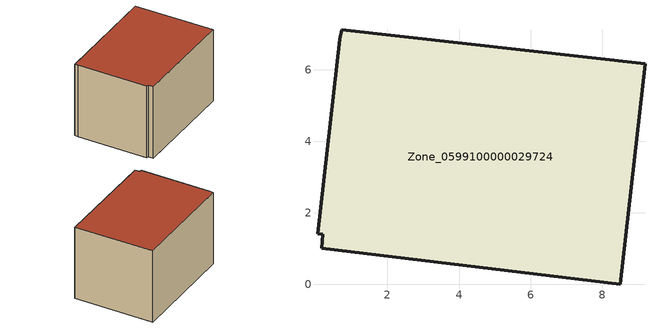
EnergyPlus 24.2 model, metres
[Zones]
Zone_0599100000029724
 floor ground (C_G): 0.71,7.13 9.2,6.17 8.51,0 0.16,1.01 0.19,1.4 0.04,1.43 0.66,6.86 z1.96
 wall outside (C_F): 0.66,6.86 0.04,1.43 0.19,1.4 0.16,1.01 8.51,0 9.2,6.17 0.71,7.13 0.66,6.86 z1.96:7.84
 roof outside (C_R): 9.2,6.17 0.71,7.13 0.66,6.86 0.04,1.43 0.19,1.4 0.16,1.01 8.51,0 z7.84
[BUILDING]
Pand.0599100000029724: North Axis=0; Terrain=City; Loads Convergence Tolerance Value=0.04; Temperature Convergence Tolerance Value=0.4; Solar Distribution=FullExterior; Maximum Number of Warmup Days=25; Minimum Number of Warmup Days=1
[Site:Location]
Rotterdam.The.Hague.AP_ZH_NLD Design_Conditions: Latitude=51.96; Longitude=4.45; Time Zone=1; Elevation=-4.5
[SITE:GROUNDTEMPERATURE:BUILDINGSURFACE]
18, 18, 18, 18, 18, 18, 18, 18, 18, 18, 18, 18
[MATERIAL] Thermal Absorptance=0.9; Solar Absorptance=0.7; Visible Absorptance=0.7
Name | Roughness | Thickness | Conductivity | Density | Specific Heat
G.TC.1946-1964 | MediumSmooth | 0.15 | 1 | 540 | 1210
F.TC.1946-1964 | Rough | 0.3 | 0.857143 | 1920 | 840
R.TC.1946-1964 | MediumRough | 0.2 | 0.235294 | 1500 | 1000
[CONSTRUCTION]
C_G: G.TC.1946-1964
C_F: F.TC.1946-1964
C_R: R.TC.1946-1964
[ZONE]
Zone_0599100000029724: Type=1; Multiplier=1; Ceiling Height=Autocalculate; Volume=Autocalculate; Floor Area=autocalculate; Part of Total Floor Area=Yes
[ZONEINFILTRATION:DESIGNFLOWRATE]
Infil_Zone_0599100000029724: Zone or ZoneList or Space or SpaceList=Zone_0599100000029724; Schedule=AlwaysOn; Design Flow Rate Calculation Method=Flow/Area; Flow Rate per Floor Area=0.003; Constant Term Coefficient=1; Temperature Term Coefficient=0; Velocity Term Coefficient=0; Velocity Squared Term Coefficient=0
[HVACTEMPLATE:ZONE:IDEALLOADSAIRSYSTEM]
Zone_0599100000029724: Maximum Heating Supply Air Temperature=50; Minimum Cooling Supply Air Temperature=13; Maximum Heating Supply Air Humidity Ratio=0.0156; Minimum Cooling Supply Air Humidity Ratio=0.0077; Heating Limit=NoLimit; Cooling Limit=NoLimit; Dehumidification Control Type=ConstantSensibleHeatRatio; Cooling Sensible Heat Ratio=0.7; Dehumidification Setpoint=60; Humidification Control Type=None; Humidification Setpoint=30; Outdoor Air Method=None; Outdoor Air Flow Rate per Person=0.00944; Outdoor Air Flow Rate per Zone Floor Area=0; Outdoor Air Flow Rate per Zone=0; Demand Controlled Ventilation Type=None; Outdoor Air Economizer Type=NoEconomizer; Heat Recovery Type=None; Sensible Heat Recovery Effectiveness=0.7; Latent Heat Recovery Effectiveness=0.65
[ZONECONTROL:THERMOSTAT]
ThermostatControl_Zone_0599100000029724: Zone or ZoneList=Zone_0599100000029724; Control Type Schedule=DualSetpointControlType; Control 1=Thermostat_Zone_0599100000029724; Temperature Difference Between Cutout And Setpoint=0
[THERMOSTATSETPOINT:DUALSETPOINT]
Thermostat_Zone_0599100000029724: Heating Setpoint Temperature Schedule=HeatingSetpoint_Zone_0599100000029724; Cooling Setpoint Temperature Schedule=CoolingSetpoint_Zone_0599100000029724
[SCHEDULE:COMPACT]
HeatingSetpoint_Zone_0599100000029724: Through: 12/31, For: AllDays, Until: 24:00, 21
CoolingSetpoint_Zone_0599100000029724: Through: 12/31, For: AllDays, Until: 24:00, 24
DualSetpointControlType: Through: 12/31, For: AllDays, Until: 24:00, 4
AlwaysOn: Through: 12/31, For: AllDays, Until: 24:00, 1
